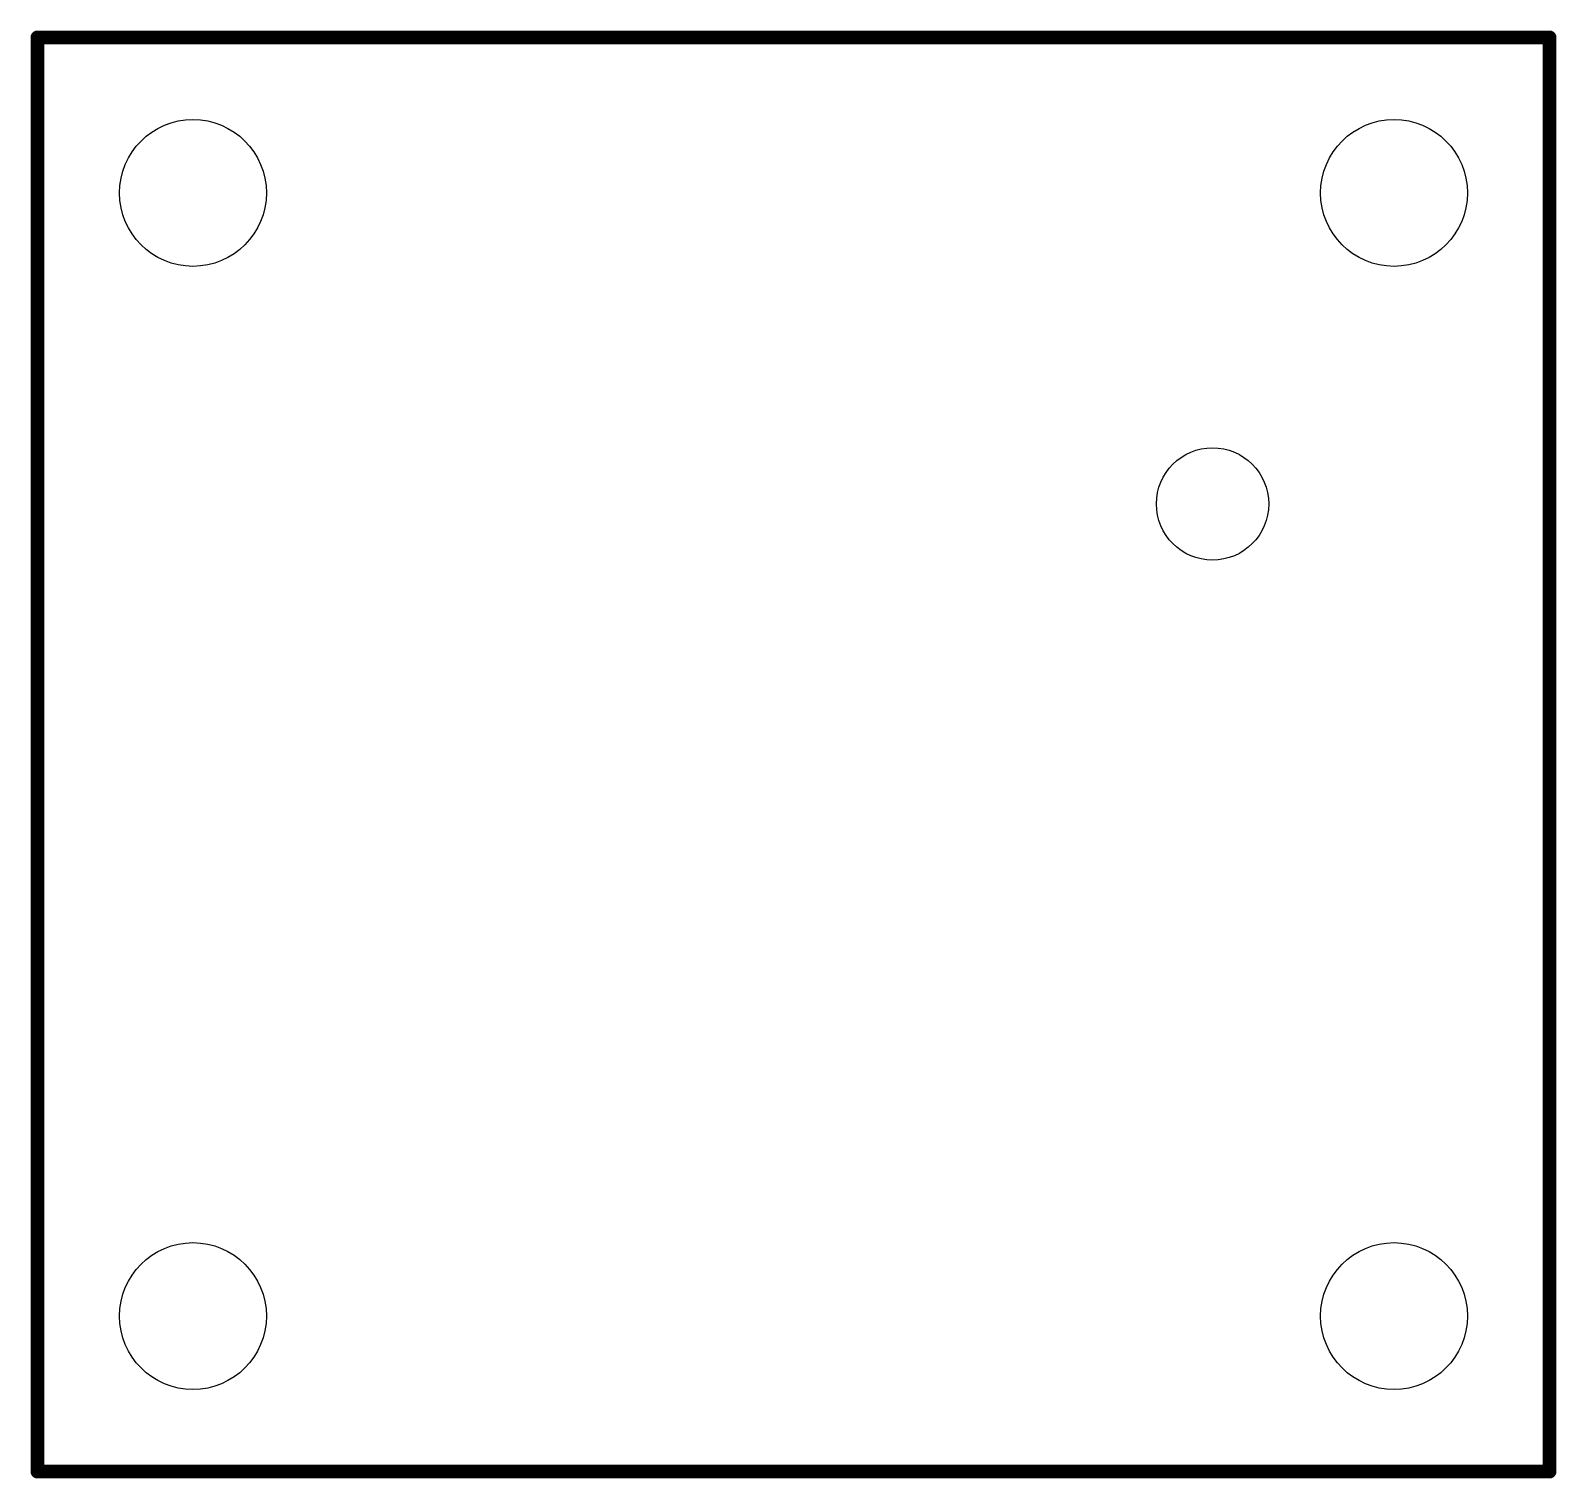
# Model space of a CAD drawing. Extents: x -0.2 to 44.7, y 0.1 to 42.6.
import ezdxf

# ---------------------------------------------------------------- set-up
doc = ezdxf.new("R2010")
doc.units = 0
doc.layers.add('20', color=7, linetype='CONTINUOUS')

msp = doc.modelspace()

# ---------------------------------------------------------------- linework, layer by layer
at = {"layer": '20', "const_width": 0.4064}
for points in [[(0, 42.418), (44.45, 42.418)], [(0, 42.418), (0, 0.254)], [(44.45, 42.418), (44.45, 0.254)], [(0, 0.254), (44.45, 0.254)]]:
    msp.add_lwpolyline(points, dxfattribs=at)
at = {"layer": '20', "const_width": 0.2032}
for points in [[(0, 42.5196, 1), (0, 42.3164)], [(0.1016, 42.418, 1), (-0.1016, 42.418)], [(44.5516, 42.418, 1), (44.3484, 42.418)], [(44.45, 42.3164, 1), (44.45, 42.5196)], [(0, 0.3556, 1), (0, 0.1524)], [(44.45, 0.1524, 1), (44.45, 0.3556)], [(-0.1016, 0.254, 1), (0.1016, 0.254)], [(44.3484, 0.254, 1), (44.5516, 0.254)]]:
    msp.add_lwpolyline(points, format="xyb", dxfattribs=at)
at = {"layer": '20'}
for centre, radius in [((4.572, 37.846), 2.159), ((39.878, 37.846), 2.159), ((34.544, 28.702), 1.651), ((4.572, 4.826), 2.159), ((39.878, 4.826), 2.159)]:
    msp.add_circle(centre, radius, dxfattribs=at)

doc.saveas('drawing.dxf')
